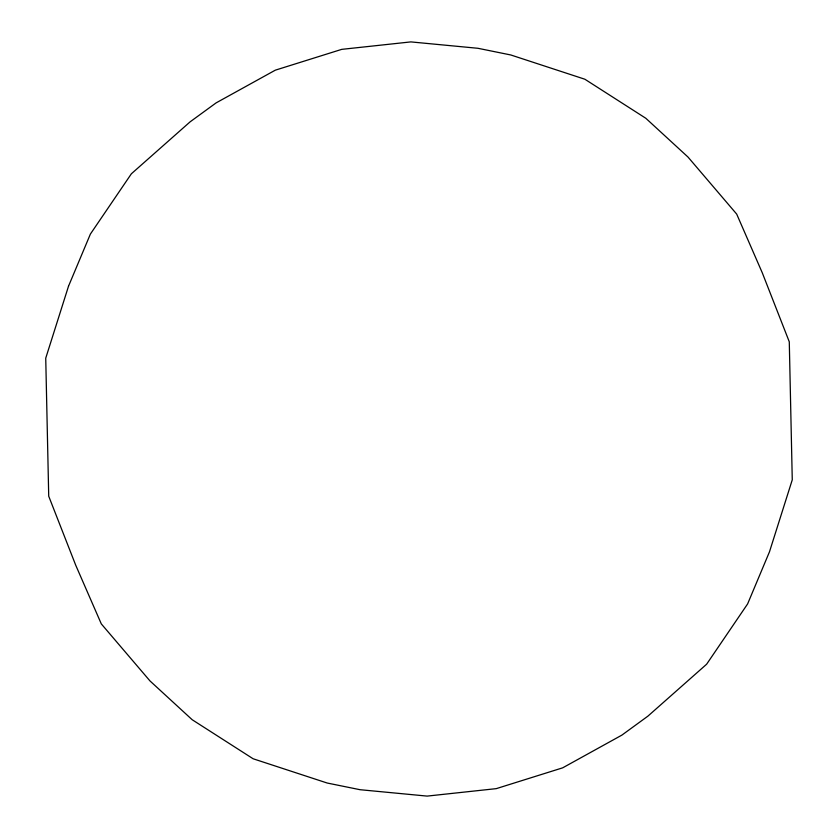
<?xml version="1.0" encoding="UTF-8"?>
<svg xmlns="http://www.w3.org/2000/svg" width="838" height="838" viewBox="0 0 838 838"><rect width="100%" height="100%" fill="white"/><g stroke="black" fill="none" stroke-linecap="round" stroke-linejoin="round"><path stroke-width="1.26" d="M68.507 286.219L45.734 358.172L48.719 496.201L75.734 565.241L101.304 623.891L150.002 680.948L192.185 719.727L253.128 758.767L327.197 783.027L360.068 789.71L427.139 796.1L496.253 788.642L562.675 767.838L621.89 735.115L647.868 716.176L706.623 664.22L747.611 603.926L769.494 551.781L792.266 479.828L789.281 341.799L762.266 272.759L736.696 214.109L687.998 157.052L645.815 118.273L584.872 79.233L510.803 54.973L477.932 48.29L410.861 41.9L341.747 49.358L275.325 70.162L216.11 102.885L190.132 121.824L131.377 173.78L90.389 234.074L68.507 286.219"/></g></svg>
